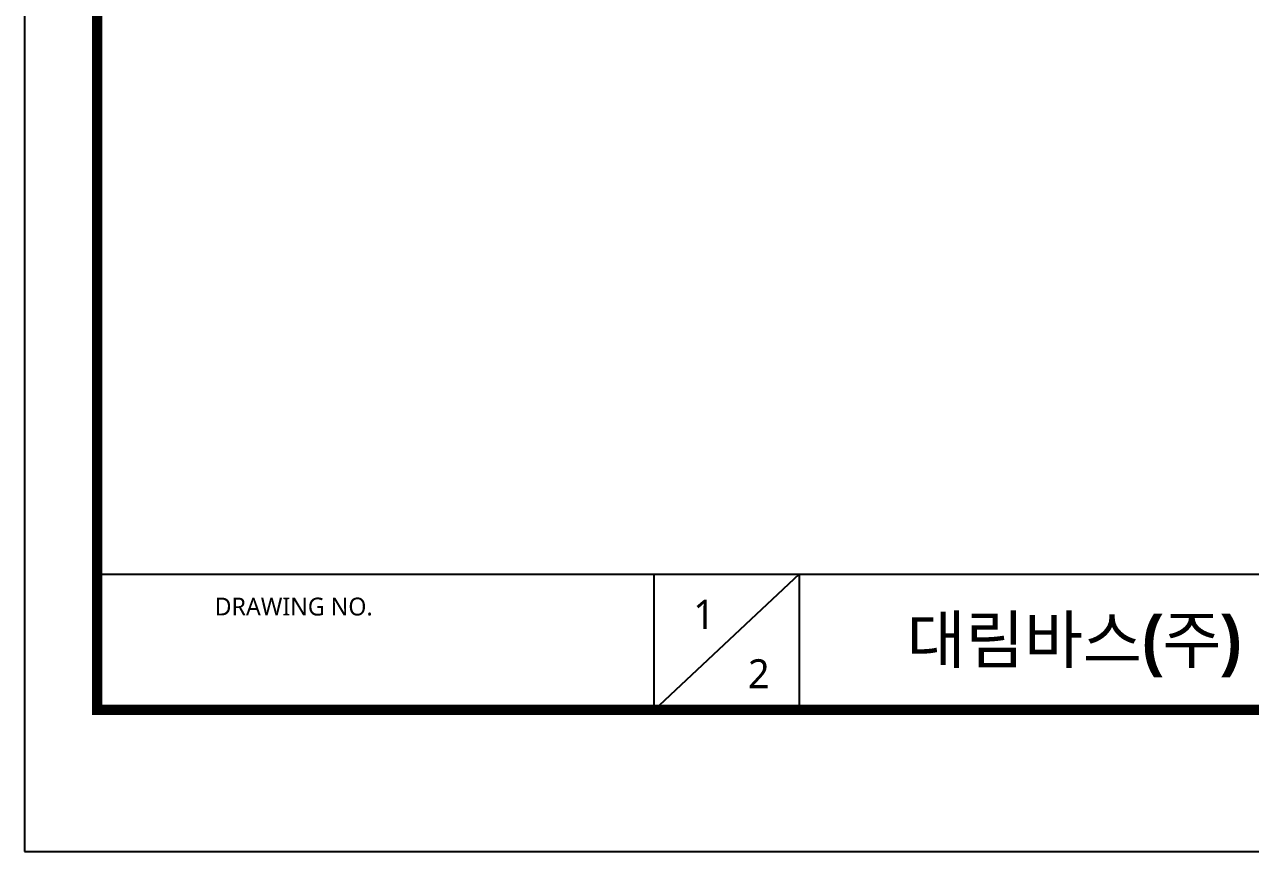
# Model space of a CAD drawing. Extents: x 4977 to 6105, y 0 to 827.
# Drawn here: x 4976.7 to 5283.5, y 0 to 206.7 of the extents above; entities that cross this region are included whole.
import ezdxf

# ---------------------------------------------------------------- set-up
doc = ezdxf.new("R2010")
doc.units = 0
doc.header["$LTSCALE"] = 10
doc.header["$MEASUREMENT"] = 0
doc.layers.get('0').update_dxf_attribs({"linetype": 'CONTINUOUS'})
doc.styles.add('Daelim Dimension', font='NanumGothic.ttf')

msp = doc.modelspace()

# ---------------------------------------------------------------- linework, layer by layer
at = {"color": 5}
msp.add_line((4994.87, 69.28), (5903.46, 69.28), dxfattribs=at)
at = {"color": 5, "ltscale": 40}
for p, q in [((5134.14, 69.28), (5134.14, 35.27)), ((5134.14, 69.28), (5134.14, 35.27)), ((5170.53, 69.28), (5134.14, 35.27)), ((5170.53, 69.28), (5134.14, 35.27)), ((5170.53, 69.28), (5170.53, 35.27)), ((5170.53, 69.28), (5170.53, 35.27))]:
    msp.add_line(p, q, dxfattribs=at)
at = {"ltscale": 0.5}
msp.add_lwpolyline([(4976.72, 0), (6105.12, 0), (6105.12, 826.8), (4976.72, 826.8)], close=True, dxfattribs=at)
at = {"color": 5, "linetype": 'ByBlock', "lineweight": 200, "const_width": 2.6}
msp.add_lwpolyline([(4994.87, 35.4), (6086.87, 35.4), (6086.87, 807.6), (4994.87, 807.6)], close=True, dxfattribs=at)

# ---------------------------------------------------------------- texts
at = {"color": 5, "ltscale": 40, "style": 'Daelim Dimension'}
msp.add_text('DRAWING NO.', height=4.453, dxfattribs=at).set_placement((5024.29, 58.99))
at = {"char_height": 7.29, "width": 10.17, "attachment_point": 1, "style": 'Daelim Dimension'}
for s, insert in [('1', (5144.04, 62.9)), ('2', (5157.72, 48.05))]:
    msp.add_mtext(s, dxfattribs=dict(at, insert=insert))
at = {"color": 2, "insert": (5197.45, 58.8), "char_height": 11.7115, "width": 518.4179, "attachment_point": 1, "style": 'Daelim Dimension'}
msp.add_mtext('{\\fPretendard Variable SemiBold|b0|i0|c129|p2;대림바스(주)} 매립형 세면 수전_DL LC639LA', dxfattribs=at)

doc.saveas('drawing.dxf')
